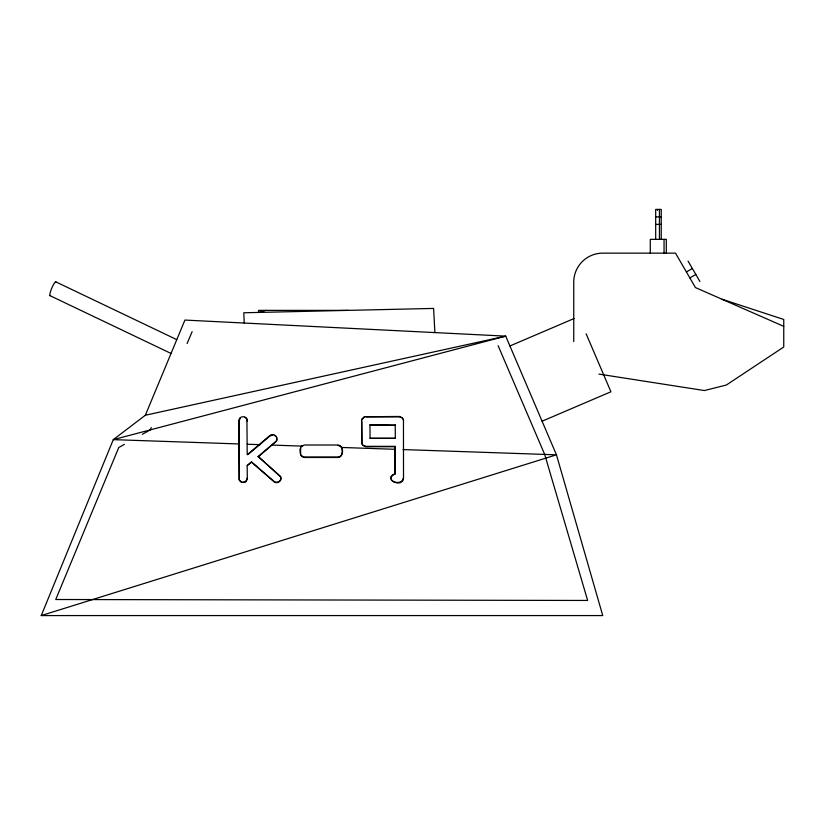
<?xml version="1.0" encoding="UTF-8"?>
<svg xmlns="http://www.w3.org/2000/svg" width="825" height="825" viewBox="0 0 825 825"><rect width="100%" height="100%" fill="white"/><g stroke="black" fill="none" stroke-linecap="round" stroke-linejoin="round"><path stroke-width="1.24" d="M280.923 478.067C280.974 481.676 276.344 483.646 273.735 481.181L251.563 461.938L247.18 465.609L247.294 478.552L246.077 481.501L244.726 482.408L241.519 482.408L239.147 479.768L238.91 420.812C238.796 415.119 247.758 415.542 247.356 421.193M361.721 442.571L361.752 420.998M395.227 424.865L395.33 438.323L370.054 438.323L369.951 424.865L395.35 425.257L369.951 424.865M362.845 445.108L365.764 446.346L395.103 446.346L395.072 473.808C382.202 478.418 401.785 489.06 403.518 478.356L403.456 420.616M395.196 474.2L395.103 446.346M247.17 478.17C247.263 481.728 242.509 483.677 240.054 481.109M300.609 447.954L300.609 454.833M391.029 478.356L391.339 476.757L393.597 474.499M403.404 477.974C402.982 483.553 393.597 483.811 391.215 479.573M41.25 615.574L113.283 439.642L145.344 415.243L505.715 336.136L556.462 454.823L602.745 615.574L41.25 615.574L556.462 454.823L403.033 449.563M145.344 415.243L184.924 320.069L505.715 336.136L113.283 439.642L239.487 443.963M151.253 427.525L150.243 429.897L142.374 434.301M187.089 343.52L192.132 331.691M240.24 418.182L239.023 421.193L239.271 480.15M362.062 419.43L364.341 417.151M248.294 454.317L269.744 436.136L272.869 434.95M280.727 476.933L258.142 456.493L275.622 441.757L276.581 440.488L276.612 437.219M258.256 456.875L276.705 440.87C278.479 436.693 273.044 432.455 269.62 435.755L247.201 454.761L246.933 419.162M251.563 461.938L247.18 465.609M686.4 271.951L692.361 268.496M689.865 277.922L695.826 274.478M124.379 444.376L118.759 447.532L55.749 599.507L587.637 600.456L544.686 454.42L498.125 345.706M509.912 345.964L574.087 318.522M542.087 421.214L610.933 391.772L586.152 333.836M266.021 310.375L258.555 312.427L258.555 310.375L348.377 310.375M655.689 216.903L661.227 216.903M655.689 224.39L661.227 224.39M365.918 416.842L399.424 416.842L402.342 418.079M395.227 446.727L365.887 446.727L362.959 445.49L361.917 443.757M247.211 444.232L260.092 444.675M271.683 445.067L302.589 446.129M341.22 447.449L395.309 449.305M598.919 374.096L704.364 390.545L726.33 385.038L783.75 347.005L783.75 319.461L722.05 299.258M338.085 445.397L340.952 446.562M783.75 326.349L695.454 287.585L675.5 253.141L602.745 253.141A28.999 28.999 0 0 0 573.746 282.14L573.746 341.612M55.811 281.851L176.787 339.642M50.057 295.68L171.033 353.461M244.798 417.254L246.139 418.182M301.393 455.823L304.343 457.081L337.951 457.081C342.705 456.833 342.664 450.945 341.798 447.501M274.498 435.27L275.839 436.219M251.687 462.32L273.859 481.573C277.138 484.76 282.717 480.604 280.603 476.551L258.142 456.493M403.27 419.43L402.229 417.698L399.3 416.46L364.227 416.769L361.938 419.038L361.628 420.616L362.031 444.149M688.081 261.113L699.92 281.542M395.33 438.323L370.054 438.323M403.157 419.038L403.58 420.998M434.899 332.588L433.599 308.426L243.818 312.768L244.221 323.039M666.311 253.141L666.311 239.363L650.286 239.363L650.286 253.141M664.053 239.363L664.053 253.141M661.227 239.363L661.227 209.426L655.689 209.426L655.689 239.363M659.433 209.426L659.433 239.363M657.484 209.426L657.484 210.375M50.469 295.567A7.487 1.31 -67.4 0 1 51.717 288.255A7.487 1.31 -67.4 0 1 56.028 282.212M300.187 449.171C299.712 452.347 300.331 457.349 304.466 457.473L338.064 457.473C344.18 457.029 343.953 445.448 337.961 445.015L304.353 445.015L301.403 446.222L300.187 449.171"/></g></svg>
